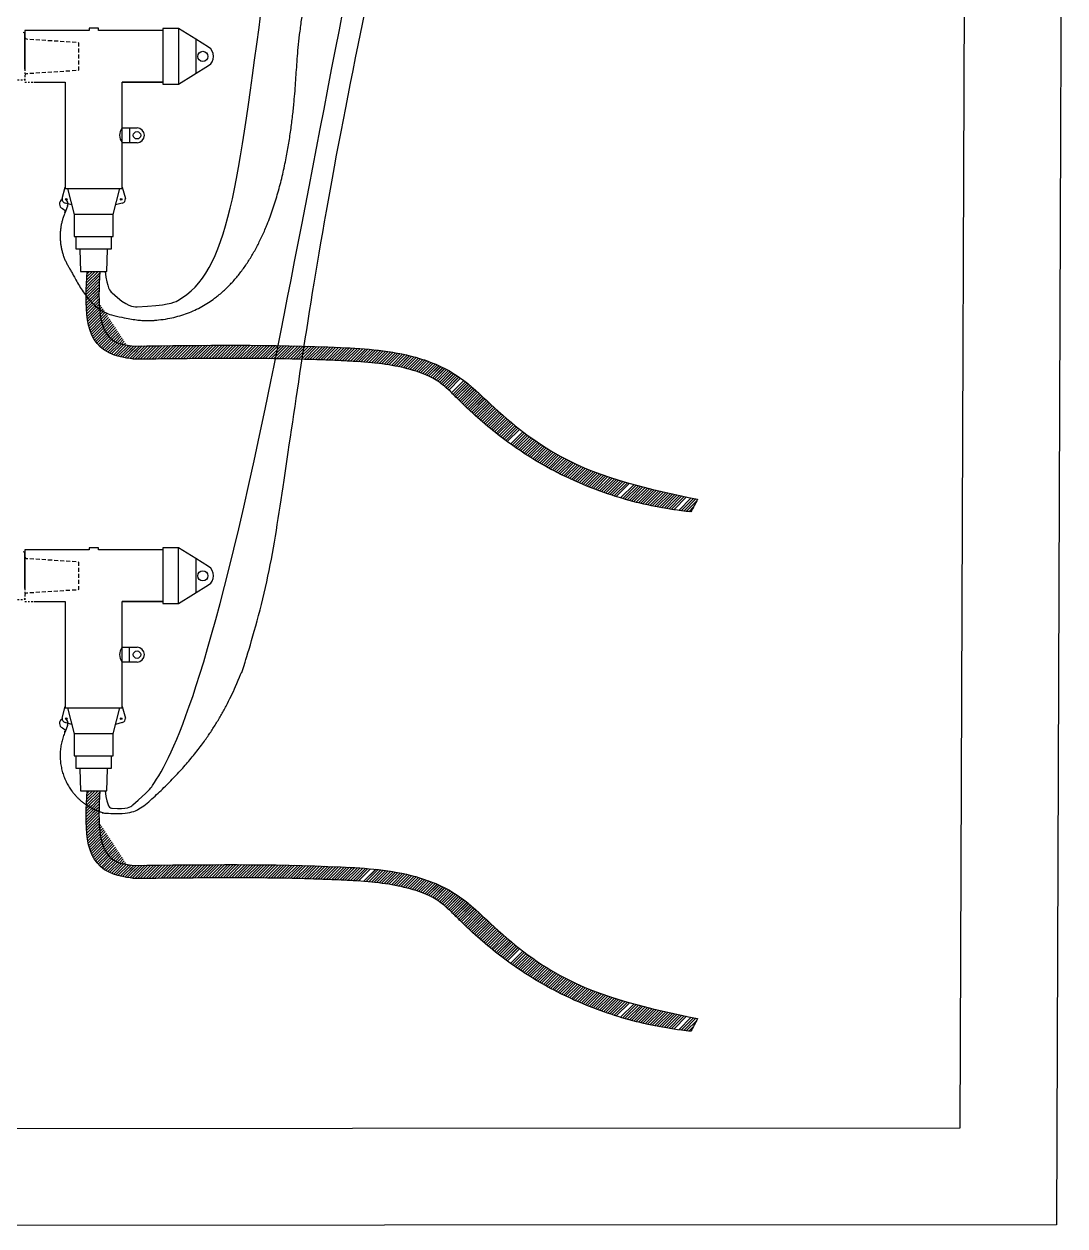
# Model space of a CAD drawing. Header units: feet. Extents: x -208 to 2089, y -974 to 342.
# Drawn here: x 740.5 to 804.9, y 136.9 to 211.4 of the extents above; entities that cross this region are included whole.
import ezdxf

# ---------------------------------------------------------------- set-up
doc = ezdxf.new("R2010")
doc.units = ezdxf.units.FT
doc.header["$MEASUREMENT"] = 0
doc.linetypes.add('HIDDEN', pattern=[0.375, 0.25, -0.125])
for name, color, linetype in [('CABLE', 2, 'Continuous'), ('E-DETL', 7, 'Continuous'), ('E-EQPM-ENCL', 8, 'Continuous'), ('E-EQPM-HRDW', 16, 'Continuous'), ('E-GRND', 3, 'Continuous'), ('G-ANNO-NONPLOT', 181, 'Continuous')]:
    doc.layers.add(name, color=color, linetype=linetype)
pattern_1 = [(45, (-6021032.018172073, -2130892.294714497), (-0.08750446417183527, 0.08750446417183527), [])]
pattern_2 = [(45, (-6021032.018172073, -2130924.459619669), (-0.08750446417183527, 0.08750446417183527), [])]

msp = doc.modelspace()

# ---------------------------------------------------------------- hatches: boundary and pattern name
at = {"layer": 'G-ANNO-NONPLOT', "true_color": 0xf8d731}
h = msp.add_hatch(dxfattribs=at)
h.set_pattern_fill('ANSI31', color=40, scale=0.9900000000000001)
h.set_pattern_definition(pattern_1)
edge = h.paths.add_edge_path()
edge.add_arc((746.0531526541845, 198.1935945874525), 3.371146855893491, 239.8637622350721, 254.1366037049093, ccw=False)
edge.add_spline(control_points=[(744.3606420213864, 195.2781119718661), (744.2711613540114, 193.4600925193613), (744.3278163381428, 190.826518336728), (747.4173247468234, 190.5902509837856), (747.4173247468234, 190.5902509837856)], knot_values=[83.43145569272993, 83.43145569272993, 83.43145569272993, 83.43145569272993, 87.87574356637529, 89.95647029016055, 89.95647029016055, 89.95647029016055, 89.95647029016055], weights=[1, 1, 1, 1, 1], degree=3, periodic=0)
edge.add_spline(control_points=[(747.4173247468234, 190.5902509837856), (747.8293973299251, 190.5955376270672), (748.2410120934755, 190.6008182693718), (750.7135112526403, 190.631166532587), (752.7633866955102, 190.6505108694059), (755.8213853788138, 190.6283714998958), (756.8379163265736, 190.6124808829722), (758.3585880397395, 190.5707350014222), (758.8647915170104, 190.5538356312995), (759.8758432807908, 190.5132220405599), (760.3836422021077, 190.4904177742524), (761.4965677828104, 190.4240399328505), (762.0957308047027, 190.3744925194865), (763.2082303705201, 190.2272270898779), (763.7242078621448, 190.1324793868212), (764.7108833779157, 189.8779522161444), (765.1681632677601, 189.7202827203532), (765.717655920288, 189.4599619241876), (765.8678529335693, 189.3787461216075), (766.1419802222908, 189.2095442939994), (766.2604378553615, 189.1257342858685), (766.5447458250956, 188.8984910742824), (766.7062408345328, 188.7551898671759), (767.0579608407379, 188.4230193998178), (767.2480530234561, 188.2342874891569), (767.6638032308356, 187.8235477632356), (767.8944069453091, 187.5988841936437), (768.9230773848058, 186.6392631595468), (769.7692333728583, 185.9425208437701), (771.5607891668142, 184.6666234614772), (772.5097443981604, 184.0867344201056), (774.2198528608815, 183.2105640000177), (774.961557052894, 182.8791909827364), (776.8912596775726, 182.1347497356569), (778.1005443975837, 181.7767398929668), (779.9437938191504, 181.3888556025436), (780.5631076282398, 181.2844444000607), (781.3817381224171, 181.180855488356), (781.5788160346956, 181.1586915156317), (781.7757650426165, 181.139099848408)], knot_values=[0, 0, 0, 0, 1.248940863479177, 1.248940863479177, 7.510492271591446, 7.510492271591446, 10.64126797564758, 10.64126797564758, 12.20665582767566, 12.20665582767566, 13.77204367970373, 13.77204367970373, 15.77184317922644, 15.77184317922644, 17.66237193590699, 17.66237193590699, 19.55290069258755, 19.55290069258755, 20.34553650617276, 20.34553650617276, 21.13817231975798, 21.13817231975798, 21.99962579107284, 21.99962579107284, 22.86179158790927, 22.86179158790927, 23.72395738474571, 23.72395738474571, 26.70471573263455, 26.70471573263455, 29.68547408052339, 29.68547408052339, 31.86214855415614, 31.86214855415614, 35.23481619579239, 35.23481619579239, 36.92115001661051, 36.92115001661051, 37.45383673220445, 37.45383673220445, 37.45383673220445, 37.45383673220445], weights=[1, 1, 1, 1, 1, 1, 1, 1, 1, 1, 1, 1, 1, 1, 1, 1, 1, 1, 1, 1, 1, 1, 1, 1, 1, 1, 1, 1, 1, 1, 1, 1, 1, 1, 1, 1, 1, 1, 1, 1], degree=3, periodic=0)
edge.add_spline(control_points=[(781.7757650426165, 181.139099848408), (781.9135950150476, 181.3995171151569), (782.0514249874786, 181.6599343819057), (782.1892549589784, 181.9203516477232)], knot_values=[37.45383673220445, 37.45383673220445, 37.45383673220445, 37.45383673220445, 38.45383673220445, 38.45383673220445, 38.45383673220445, 38.45383673220445], weights=[1, 1, 1, 1], degree=3, periodic=0)
edge.add_spline(control_points=[(782.1892549589784, 181.9203516477232), (779.2277756322683, 182.5491033168023), (774.4825233322144, 183.5565678206717), (770.025669897771, 187.1170141268035), (767.4087550890208, 189.6945056602804), (764.2351585327224, 191.0702835162615), (757.3923634363846, 191.5365782160757), (751.5584983181716, 191.4622215614168), (747.295957053876, 191.4078925186282)], knot_values=[38.45383673220445, 38.45383673220445, 38.45383673220445, 38.45383673220445, 47.46530847609966, 52.8931430027568, 55.44213900193881, 58.48591759060378, 63.24841332338417, 76.16766898730667, 76.16766898730667, 76.16766898730667, 76.16766898730667], weights=[1, 1, 1, 1, 1, 1, 1, 1, 1], degree=3, periodic=0)
edge.add_spline(control_points=[(747.295957053876, 191.4078925186282), (746.9294036718593, 191.4512525316773), (745.2672869664193, 191.6478661922251), (745.0964540679515, 193.4050102298593), (745.1316673614592, 194.9508340381531)], knot_values=[76.16766898730667, 76.16766898730667, 76.16766898730667, 76.16766898730667, 77.22583108524645, 80.96584840572132, 80.96584840572132, 80.96584840572132, 80.96584840572132], weights=[1, 1, 1, 1, 1], degree=3, periodic=0)
edge = h.paths.add_edge_path()
edge.add_spline(control_points=[(745.1316673623905, 194.9508340381531), (745.1397045812146, 195.3036588993368), (745.1565131720663, 195.6656624241245), (745.1733217638493, 196.0276659484466)], knot_values=[80.96584840608911, 80.96584840608911, 80.96584840608911, 80.96584840608911, 81.81948456108434, 81.81948456108434, 81.81948456108434, 81.81948456108434], weights=[1, 1, 1, 1], degree=3, periodic=0)
edge.add_spline(control_points=[(745.1733217638493, 196.0276659484466), (745.0980012592436, 196.0276659484466), (745.0226807574318, 196.0276659484466), (744.9473602537573, 196.0276659484466)], knot_values=[81.81948456108434, 81.81948456108434, 81.81948456108434, 81.81948456108434, 82.11226807174496, 82.11226807174496, 82.11226807174496, 82.11226807174496], weights=[1, 1, 1, 1], degree=3, periodic=0)
edge.add_spline(control_points=[(744.9473602537573, 196.0276659484466), (744.8686980668963, 196.0276659484466), (744.7900358809666, 196.0276659484466), (744.7113736931742, 196.0276659484466)], knot_values=[82.11226807174496, 82.11226807174496, 82.11226807174496, 82.11226807174496, 82.4180412693049, 82.4180412693049, 82.4180412693049, 82.4180412693049], weights=[1, 1, 1, 1], degree=3, periodic=0)
edge.add_spline(control_points=[(744.7113736931742, 196.0276659484466), (744.6720425988124, 196.0276659484466), (744.6327115053818, 196.0276659484466), (744.5933804119513, 196.0276659484466)], knot_values=[82.4180412693049, 82.4180412693049, 82.4180412693049, 82.4180412693049, 82.57092786788061, 82.57092786788061, 82.57092786788061, 82.57092786788061], weights=[1, 1, 1, 1], degree=3, periodic=0)
edge.add_spline(control_points=[(744.5933804119513, 196.0276659484466), (744.5615946313874, 196.0276659484466), (744.5298088508234, 196.0276659484466), (744.4980230702595, 196.0276659484466)], knot_values=[82.57092786788061, 82.57092786788061, 82.57092786788061, 82.57092786788061, 82.69448456108434, 82.69448456108434, 82.69448456108434, 82.69448456108434], weights=[1, 1, 1, 1], degree=3, periodic=0)
edge.add_spline(control_points=[(744.4980230702595, 196.0276659484466), (744.4819445301355, 196.0276659484466), (744.4658659890802, 196.0276659484466), (744.4497874489562, 196.0276659484466)], knot_values=[82.69448456108434, 82.69448456108434, 82.69448456108434, 82.69448456108434, 82.75698456108434, 82.75698456108434, 82.75698456108434, 82.75698456108434], weights=[1, 1, 1, 1], degree=3, periodic=0)
edge.add_spline(control_points=[(744.4497874489562, 196.0276659484466), (744.4417481784285, 196.0276659484466), (744.4337089079008, 196.0276659484466), (744.4256696364419, 196.0276659484466)], knot_values=[82.75698456108434, 82.75698456108434, 82.75698456108434, 82.75698456108434, 82.78823456108434, 82.78823456108434, 82.78823456108434, 82.78823456108434], weights=[1, 1, 1, 1], degree=3, periodic=0)
edge.add_spline(control_points=[(744.4256696364419, 196.0276659484466), (744.4216500016437, 196.0276659484466), (744.4176303668455, 196.0276659484466), (744.413610731116, 196.0276659484466)], knot_values=[82.78823456108434, 82.78823456108434, 82.78823456108434, 82.78823456108434, 82.80385956108434, 82.80385956108434, 82.80385956108434, 82.80385956108434], weights=[1, 1, 1, 1], degree=3, periodic=0)
edge.add_spline(control_points=[(744.4015532991425, 196.0276659484466), (744.4015528083355, 196.0276659484466), (744.4015523175285, 196.0276659484466), (744.4015518257902, 196.0276659484466), (744.3877130037681, 195.7792483795879), (744.3729633613066, 195.5284502608215), (744.3606420213864, 195.2781119718661)], knot_values=[82.8194826537357, 82.8194826537357, 82.8194826537357, 82.8194826537357, 82.81948456108434, 82.81948456108434, 82.81948456108434, 83.43145569272993, 83.43145569272993, 83.43145569272993, 83.43145569272993], weights=[1, 1, 1, 1, 1, 1, 1], degree=3, periodic=0)
edge.add_spline(control_points=[(744.3606420213864, 195.2781119718661), (744.2711613540114, 193.4600925193613), (744.3278163381428, 190.826518336728), (747.4173247468234, 190.5902509837856), (747.4173247468234, 190.5902509837856)], knot_values=[83.43145569272993, 83.43145569272993, 83.43145569272993, 83.43145569272993, 87.87574356637529, 89.95647029016055, 89.95647029016055, 89.95647029016055, 89.95647029016055], weights=[1, 1, 1, 1, 1], degree=3, periodic=0)
edge.add_arc((746.0531526541845, 198.1935945874525), 3.371146855971749, 239.8637622350721, 254.1366037221246)
h = msp.add_hatch(dxfattribs=at)
h.set_pattern_fill('ANSI31', color=40, scale=0.9900000000000001)
h.set_pattern_definition(pattern_1)
edge = h.paths.add_edge_path()
edge.add_spline(control_points=[(744.3606420223177, 195.2781119718661), (744.2711613530801, 193.4600925193613), (744.3278163372115, 190.826518336728), (747.4173247468234, 190.5902509837856), (747.4173247468234, 190.5902509837856)], knot_values=[83.43145569309515, 83.43145569309515, 83.43145569309515, 83.43145569309515, 87.87574356637529, 89.95647029016055, 89.95647029016055, 89.95647029016055, 89.95647029016055], weights=[1, 1, 1, 1, 1], degree=3, periodic=0)
edge.add_spline(control_points=[(747.4173247468234, 190.5902509837856), (747.8293973299251, 190.5955376270672), (748.2410120934755, 190.6008182693718), (750.7135112526403, 190.631166532587), (752.7633866955102, 190.6505108694059), (755.8213853788138, 190.6283714998958), (756.8379163265736, 190.6124808829722), (758.3585880397395, 190.5707350014222), (758.8647915170104, 190.5538356312995), (759.8758432807908, 190.5132220405599), (760.3836422021077, 190.4904177742524), (761.4965677828104, 190.4240399328505), (762.0957308047027, 190.3744925194865), (763.2082303705201, 190.2272270898779), (763.7242078621448, 190.1324793868212), (764.7108833779157, 189.8779522161444), (765.1681632677601, 189.7202827203532), (765.717655920288, 189.4599619241876), (765.8678529335693, 189.3787461216075), (766.1419802222908, 189.2095442939994), (766.2604378553615, 189.1257342858685), (766.5447458250956, 188.8984910742824), (766.7062408345328, 188.7551898671759), (767.0579608407379, 188.4230193998178), (767.2480530234561, 188.2342874891569), (767.6638032308356, 187.8235477632356), (767.8944069453091, 187.5988841936437), (768.9230773848058, 186.6392631595468), (769.7692333728583, 185.9425208437701), (771.5607891668142, 184.6666234614772), (772.5097443981604, 184.0867344201056), (774.2198528608815, 183.2105640000177), (774.961557052894, 182.8791909827364), (776.8912596775726, 182.1347497356569), (778.1005443975837, 181.7767398929668), (779.9437938191504, 181.3888556025436), (780.5631076282398, 181.2844444000607), (781.3817381224171, 181.180855488356), (781.5788160346956, 181.1586915156317), (781.7757650426165, 181.139099848408)], knot_values=[0, 0, 0, 0, 1.248940863479177, 1.248940863479177, 7.510492271591446, 7.510492271591446, 10.64126797564758, 10.64126797564758, 12.20665582767566, 12.20665582767566, 13.77204367970373, 13.77204367970373, 15.77184317922644, 15.77184317922644, 17.66237193590699, 17.66237193590699, 19.55290069258755, 19.55290069258755, 20.34553650617276, 20.34553650617276, 21.13817231975798, 21.13817231975798, 21.99962579107284, 21.99962579107284, 22.86179158790927, 22.86179158790927, 23.72395738474571, 23.72395738474571, 26.70471573263455, 26.70471573263455, 29.68547408052339, 29.68547408052339, 31.86214855415614, 31.86214855415614, 35.23481619579239, 35.23481619579239, 36.92115001661051, 36.92115001661051, 37.45383673220445, 37.45383673220445, 37.45383673220445, 37.45383673220445], weights=[1, 1, 1, 1, 1, 1, 1, 1, 1, 1, 1, 1, 1, 1, 1, 1, 1, 1, 1, 1, 1, 1, 1, 1, 1, 1, 1, 1, 1, 1, 1, 1, 1, 1, 1, 1, 1, 1, 1, 1], degree=3, periodic=0)
edge.add_spline(control_points=[(781.7757650426165, 181.139099848408), (781.9135950150476, 181.3995171151569), (782.0514249874786, 181.6599343819057), (782.1892549589784, 181.9203516477232)], knot_values=[37.45383673220445, 37.45383673220445, 37.45383673220445, 37.45383673220445, 38.45383673220445, 38.45383673220445, 38.45383673220445, 38.45383673220445], weights=[1, 1, 1, 1], degree=3, periodic=0)
edge.add_spline(control_points=[(782.1892549589784, 181.9203516477232), (779.2277756322683, 182.5491033168023), (774.4825233322144, 183.5565678206717), (770.025669897771, 187.1170141268035), (767.4202977985651, 189.7060445770135), (764.2351585327224, 191.0702835162615), (757.3923634363846, 191.5365782160757), (751.5584983181716, 191.4622215614168), (747.295957053876, 191.4078925186282)], knot_values=[38.45383673220445, 38.45383673220445, 38.45383673220445, 38.45383673220445, 47.46530847609966, 52.8931430027568, 55.44213900193881, 58.48591759060378, 63.24841332338417, 76.16766898730667, 76.16766898730667, 76.16766898730667, 76.16766898730667], weights=[1, 1, 1, 1, 1, 1, 1, 1, 1], degree=3, periodic=0)
edge.add_spline(control_points=[(747.295957053876, 191.4078925186282), (746.9294036718593, 191.4512525316773), (745.2672869664193, 191.6478661922251), (745.0964540698142, 193.4050102298593), (745.1316673614592, 194.9508340381531)], knot_values=[76.16766898730667, 76.16766898730667, 76.16766898730667, 76.16766898730667, 77.22583108524645, 80.96584840571971, 80.96584840571971, 80.96584840571971, 80.96584840571971], weights=[1, 1, 1, 1, 1], degree=3, periodic=0)
edge.add_arc((746.0531526541845, 198.1935945874525), 3.371146855908663, 239.8637622525581, 254.13660368983568, ccw=False)
h = msp.add_hatch(dxfattribs=at)
h.set_pattern_fill('ANSI31', color=40, scale=0.9900000000000001)
h.set_pattern_definition(pattern_2)
edge = h.paths.add_edge_path()
edge.add_arc((746.0531526541845, 166.0286894160768), 3.371146855893491, 239.8637622350721, 254.1366037049093, ccw=False)
edge.add_spline(control_points=[(744.3606420213864, 163.113206800956), (744.2711613540114, 161.2951873484512), (744.3278163381428, 158.6616131653523), (747.4173247468234, 158.4253458128755), (747.4173247468234, 158.4253458128755)], knot_values=[83.43145569272993, 83.43145569272993, 83.43145569272993, 83.43145569272993, 87.87574356637529, 89.95647029016055, 89.95647029016055, 89.95647029016055, 89.95647029016055], weights=[1, 1, 1, 1, 1], degree=3, periodic=0)
edge.add_spline(control_points=[(747.4173247468234, 158.4253458128755), (747.8293973299251, 158.4306324561571), (748.2410120934755, 158.435913097996), (750.7135112526403, 158.466261361677), (752.7633866955102, 158.4856056980302), (755.8213853788138, 158.4634663285201), (756.8379163265736, 158.4475757115965), (758.3585880397395, 158.4058298305122), (758.8647915170104, 158.3889304603895), (759.8758432807908, 158.3483168696498), (760.3836422021077, 158.3255126033423), (761.4965677828104, 158.2591347619405), (762.0957308047027, 158.2095873485764), (763.2082303705201, 158.0623219189679), (763.7242078621448, 157.9675742159111), (764.7108833779157, 157.7130470452344), (765.1681632677601, 157.5553775489775), (765.717655920288, 157.2950567528119), (765.8678529335693, 157.2138409502318), (766.1419802222908, 157.0446391230894), (766.2604378553615, 156.9608291149584), (766.5447458250956, 156.7335859029067), (766.7062408345328, 156.5902846958002), (767.0579608407379, 156.2581142289077), (767.2480530234561, 156.0693823177812), (767.6638032308356, 155.6586425918599), (767.8944069453091, 155.433979022268), (768.9230773848058, 154.4743579881711), (769.7692333728583, 153.7776156723944), (771.5607891668142, 152.5017182905672), (772.5097443981604, 151.9218292491955), (774.2198528608815, 151.045658828642), (774.961557052894, 150.7142858118264), (776.8912596775726, 149.9698445647468), (778.1005443975837, 149.6118347220568), (779.9437938191504, 149.2239504311679), (780.5631076282398, 149.119539228685), (781.3817381224171, 149.0159503174459), (781.5788160346956, 148.9937863447217), (781.7757650426165, 148.974194677498)], knot_values=[0, 0, 0, 0, 1.248940863479177, 1.248940863479177, 7.510492271591446, 7.510492271591446, 10.64126797564758, 10.64126797564758, 12.20665582767566, 12.20665582767566, 13.77204367970373, 13.77204367970373, 15.77184317922644, 15.77184317922644, 17.66237193590699, 17.66237193590699, 19.55290069258755, 19.55290069258755, 20.34553650617276, 20.34553650617276, 21.13817231975798, 21.13817231975798, 21.99962579107284, 21.99962579107284, 22.86179158790927, 22.86179158790927, 23.72395738474571, 23.72395738474571, 26.70471573263455, 26.70471573263455, 29.68547408052339, 29.68547408052339, 31.86214855415614, 31.86214855415614, 35.23481619579239, 35.23481619579239, 36.92115001661051, 36.92115001661051, 37.45383673220445, 37.45383673220445, 37.45383673220445, 37.45383673220445], weights=[1, 1, 1, 1, 1, 1, 1, 1, 1, 1, 1, 1, 1, 1, 1, 1, 1, 1, 1, 1, 1, 1, 1, 1, 1, 1, 1, 1, 1, 1, 1, 1, 1, 1, 1, 1, 1, 1, 1, 1], degree=3, periodic=0)
edge.add_spline(control_points=[(781.7757650426165, 148.974194677498), (781.9135950150476, 149.2346119442468), (782.0514249874786, 149.49502921053), (782.1892549589784, 149.7554464768132)], knot_values=[37.45383673220445, 37.45383673220445, 37.45383673220445, 37.45383673220445, 38.45383673220445, 38.45383673220445, 38.45383673220445, 38.45383673220445], weights=[1, 1, 1, 1], degree=3, periodic=0)
edge.add_spline(control_points=[(782.1892549589784, 149.7554464768132), (779.2277756322683, 150.3841981458922), (774.4825233322144, 151.391662649296), (770.025669897771, 154.9521089558934), (767.4087550890208, 157.5296004893703), (764.2351585327224, 158.9053783448858), (757.3923634363846, 159.3716730451656), (751.5584983181716, 159.297316390041), (747.295957053876, 159.2429873472524)], knot_values=[38.45383673220445, 38.45383673220445, 38.45383673220445, 38.45383673220445, 47.46530847609966, 52.8931430027568, 55.44213900193881, 58.48591759060378, 63.24841332338417, 76.16766898730667, 76.16766898730667, 76.16766898730667, 76.16766898730667], weights=[1, 1, 1, 1, 1, 1, 1, 1, 1], degree=3, periodic=0)
edge.add_spline(control_points=[(747.295957053876, 159.2429873472524), (746.9294036718593, 159.2863473607672), (745.2672869664193, 159.4829610208494), (745.0964540679515, 161.2401050584836), (745.1316673614592, 162.785928867243)], knot_values=[76.16766898730667, 76.16766898730667, 76.16766898730667, 76.16766898730667, 77.22583108524645, 80.96584840572132, 80.96584840572132, 80.96584840572132, 80.96584840572132], weights=[1, 1, 1, 1, 1], degree=3, periodic=0)
edge = h.paths.add_edge_path()
edge.add_spline(control_points=[(745.1316673623905, 162.785928867243), (745.1397045812146, 163.1387537284268), (745.1565131720663, 163.5007572527488), (745.1733217638493, 163.8627607775366)], knot_values=[80.96584840608911, 80.96584840608911, 80.96584840608911, 80.96584840608911, 81.81948456108434, 81.81948456108434, 81.81948456108434, 81.81948456108434], weights=[1, 1, 1, 1], degree=3, periodic=0)
edge.add_spline(control_points=[(745.1733217638493, 163.8627607775366), (745.0980012592436, 163.8627607775366), (745.0226807574318, 163.8627607775366), (744.9473602537573, 163.8627607775366)], knot_values=[81.81948456108434, 81.81948456108434, 81.81948456108434, 81.81948456108434, 82.11226807174496, 82.11226807174496, 82.11226807174496, 82.11226807174496], weights=[1, 1, 1, 1], degree=3, periodic=0)
edge.add_spline(control_points=[(744.9473602537573, 163.8627607775366), (744.8686980668963, 163.8627607775366), (744.7900358809666, 163.8627607775366), (744.7113736931742, 163.8627607775366)], knot_values=[82.11226807174496, 82.11226807174496, 82.11226807174496, 82.11226807174496, 82.4180412693049, 82.4180412693049, 82.4180412693049, 82.4180412693049], weights=[1, 1, 1, 1], degree=3, periodic=0)
edge.add_spline(control_points=[(744.7113736931742, 163.8627607775366), (744.6720425988124, 163.8627607775366), (744.6327115053818, 163.8627607775366), (744.5933804119513, 163.8627607775366)], knot_values=[82.4180412693049, 82.4180412693049, 82.4180412693049, 82.4180412693049, 82.57092786788061, 82.57092786788061, 82.57092786788061, 82.57092786788061], weights=[1, 1, 1, 1], degree=3, periodic=0)
edge.add_spline(control_points=[(744.5933804119513, 163.8627607775366), (744.5615946313874, 163.8627607775366), (744.5298088508234, 163.8627607775366), (744.4980230702595, 163.8627607775366)], knot_values=[82.57092786788061, 82.57092786788061, 82.57092786788061, 82.57092786788061, 82.69448456108434, 82.69448456108434, 82.69448456108434, 82.69448456108434], weights=[1, 1, 1, 1], degree=3, periodic=0)
edge.add_spline(control_points=[(744.4980230702595, 163.8627607775366), (744.4819445301355, 163.8627607775366), (744.4658659890802, 163.8627607775366), (744.4497874489562, 163.8627607775366)], knot_values=[82.69448456108434, 82.69448456108434, 82.69448456108434, 82.69448456108434, 82.75698456108434, 82.75698456108434, 82.75698456108434, 82.75698456108434], weights=[1, 1, 1, 1], degree=3, periodic=0)
edge.add_spline(control_points=[(744.4497874489562, 163.8627607775366), (744.4417481784285, 163.8627607775366), (744.4337089079008, 163.8627607775366), (744.4256696364419, 163.8627607775366)], knot_values=[82.75698456108434, 82.75698456108434, 82.75698456108434, 82.75698456108434, 82.78823456108434, 82.78823456108434, 82.78823456108434, 82.78823456108434], weights=[1, 1, 1, 1], degree=3, periodic=0)
edge.add_spline(control_points=[(744.4256696364419, 163.8627607775366), (744.4216500016437, 163.8627607775366), (744.4176303668455, 163.8627607775366), (744.413610731116, 163.8627607775366)], knot_values=[82.78823456108434, 82.78823456108434, 82.78823456108434, 82.78823456108434, 82.80385956108434, 82.80385956108434, 82.80385956108434, 82.80385956108434], weights=[1, 1, 1, 1], degree=3, periodic=0)
edge.add_spline(control_points=[(744.4015532991425, 163.8627607775366), (744.4015528083355, 163.8627607775366), (744.4015523175285, 163.8627607775366), (744.4015518257902, 163.8627607775366), (744.3877130037681, 163.6143432086778), (744.3729633613066, 163.3635450899114), (744.3606420213864, 163.113206800956)], knot_values=[82.8194826537357, 82.8194826537357, 82.8194826537357, 82.8194826537357, 82.81948456108434, 82.81948456108434, 82.81948456108434, 83.43145569272993, 83.43145569272993, 83.43145569272993, 83.43145569272993], weights=[1, 1, 1, 1, 1, 1, 1], degree=3, periodic=0)
edge.add_spline(control_points=[(744.3606420213864, 163.113206800956), (744.2711613540114, 161.2951873484512), (744.3278163381428, 158.6616131653523), (747.4173247468234, 158.4253458128755), (747.4173247468234, 158.4253458128755)], knot_values=[83.43145569272993, 83.43145569272993, 83.43145569272993, 83.43145569272993, 87.87574356637529, 89.95647029016055, 89.95647029016055, 89.95647029016055, 89.95647029016055], weights=[1, 1, 1, 1, 1], degree=3, periodic=0)
edge.add_arc((746.0531526541845, 166.0286894160768), 3.371146855971749, 239.8637622350721, 254.1366037221246)
h = msp.add_hatch(dxfattribs=at)
h.set_pattern_fill('ANSI31', color=40, scale=0.9900000000000001)
h.set_pattern_definition(pattern_2)
edge = h.paths.add_edge_path()
edge.add_spline(control_points=[(744.3606420223177, 163.113206800956), (744.2711613530801, 161.2951873484512), (744.3278163372115, 158.6616131653523), (747.4173247468234, 158.4253458128755), (747.4173247468234, 158.4253458128755)], knot_values=[83.43145569309515, 83.43145569309515, 83.43145569309515, 83.43145569309515, 87.87574356637529, 89.95647029016055, 89.95647029016055, 89.95647029016055, 89.95647029016055], weights=[1, 1, 1, 1, 1], degree=3, periodic=0)
edge.add_spline(control_points=[(747.4173247468234, 158.4253458128755), (747.8293973299251, 158.4306324561571), (748.2410120934755, 158.435913097996), (750.7135112526403, 158.466261361677), (752.7633866955102, 158.4856056980302), (755.8213853788138, 158.4634663285201), (756.8379163265736, 158.4475757115965), (758.3585880397395, 158.4058298305122), (758.8647915170104, 158.3889304603895), (759.8758432807908, 158.3483168696498), (760.3836422021077, 158.3255126033423), (761.4965677828104, 158.2591347619405), (762.0957308047027, 158.2095873485764), (763.2082303705201, 158.0623219189679), (763.7242078621448, 157.9675742159111), (764.7108833779157, 157.7130470452344), (765.1681632677601, 157.5553775489775), (765.717655920288, 157.2950567528119), (765.8678529335693, 157.2138409502318), (766.1419802222908, 157.0446391230894), (766.2604378553615, 156.9608291149584), (766.5447458250956, 156.7335859029067), (766.7062408345328, 156.5902846958002), (767.0579608407379, 156.2581142289077), (767.2480530234561, 156.0693823177812), (767.6638032308356, 155.6586425918599), (767.8944069453091, 155.433979022268), (768.9230773848058, 154.4743579881711), (769.7692333728583, 153.7776156723944), (771.5607891668142, 152.5017182905672), (772.5097443981604, 151.9218292491955), (774.2198528608815, 151.045658828642), (774.961557052894, 150.7142858118264), (776.8912596775726, 149.9698445647468), (778.1005443975837, 149.6118347220568), (779.9437938191504, 149.2239504311679), (780.5631076282398, 149.119539228685), (781.3817381224171, 149.0159503174459), (781.5788160346956, 148.9937863447217), (781.7757650426165, 148.974194677498)], knot_values=[0, 0, 0, 0, 1.248940863479177, 1.248940863479177, 7.510492271591446, 7.510492271591446, 10.64126797564758, 10.64126797564758, 12.20665582767566, 12.20665582767566, 13.77204367970373, 13.77204367970373, 15.77184317922644, 15.77184317922644, 17.66237193590699, 17.66237193590699, 19.55290069258755, 19.55290069258755, 20.34553650617276, 20.34553650617276, 21.13817231975798, 21.13817231975798, 21.99962579107284, 21.99962579107284, 22.86179158790927, 22.86179158790927, 23.72395738474571, 23.72395738474571, 26.70471573263455, 26.70471573263455, 29.68547408052339, 29.68547408052339, 31.86214855415614, 31.86214855415614, 35.23481619579239, 35.23481619579239, 36.92115001661051, 36.92115001661051, 37.45383673220445, 37.45383673220445, 37.45383673220445, 37.45383673220445], weights=[1, 1, 1, 1, 1, 1, 1, 1, 1, 1, 1, 1, 1, 1, 1, 1, 1, 1, 1, 1, 1, 1, 1, 1, 1, 1, 1, 1, 1, 1, 1, 1, 1, 1, 1, 1, 1, 1, 1, 1], degree=3, periodic=0)
edge.add_spline(control_points=[(781.7757650426165, 148.974194677498), (781.9135950150476, 149.2346119442468), (782.0514249874786, 149.49502921053), (782.1892549589784, 149.7554464768132)], knot_values=[37.45383673220445, 37.45383673220445, 37.45383673220445, 37.45383673220445, 38.45383673220445, 38.45383673220445, 38.45383673220445, 38.45383673220445], weights=[1, 1, 1, 1], degree=3, periodic=0)
edge.add_spline(control_points=[(782.1892549589784, 149.7554464768132), (779.2277756322683, 150.3841981458922), (774.4825233322144, 151.391662649296), (770.025669897771, 154.9521089558934), (767.4202977985651, 157.5411394061034), (764.2351585327224, 158.9053783448858), (757.3923634363846, 159.3716730451656), (751.5584983181716, 159.297316390041), (747.295957053876, 159.2429873472524)], knot_values=[38.45383673220445, 38.45383673220445, 38.45383673220445, 38.45383673220445, 47.46530847609966, 52.8931430027568, 55.44213900193881, 58.48591759060378, 63.24841332338417, 76.16766898730667, 76.16766898730667, 76.16766898730667, 76.16766898730667], weights=[1, 1, 1, 1, 1, 1, 1, 1, 1], degree=3, periodic=0)
edge.add_spline(control_points=[(747.295957053876, 159.2429873472524), (746.9294036718593, 159.2863473607672), (745.2672869664193, 159.4829610208494), (745.0964540698142, 161.2401050584836), (745.1316673614592, 162.785928867243)], knot_values=[76.16766898730667, 76.16766898730667, 76.16766898730667, 76.16766898730667, 77.22583108524645, 80.96584840571971, 80.96584840571971, 80.96584840571971, 80.96584840571971], weights=[1, 1, 1, 1, 1], degree=3, periodic=0)
edge.add_arc((746.0531526541845, 166.0286894160768), 3.371146855908663, 239.8637622525581, 254.13660368983568, ccw=False)

# ---------------------------------------------------------------- linework, layer by layer
at = {"layer": 'CABLE', "flags": 128}
for points in [[(742.8576246861876, 199.9213535375407), (743.0933844017372, 199.7592079112751), (743.0381400900469, 199.7703573177082), (743.0655914841727, 199.7420537289677), (743.0319902141155, 199.7490197102984), (743.0594536809758, 199.7207580077907), (743.0258403372527, 199.7276821028886), (743.053303804113, 199.6994204003809), (743.0196904603899, 199.7063444954788), (743.0471539281816, 199.6780827929711), (742.9765009468929, 199.6928121088517)], [(742.8576246861876, 167.7564483666306), (743.0933844017372, 167.5943027398994), (743.0381400900469, 167.6054521467981), (743.0655914841727, 167.5771485580576), (743.0319902141155, 167.5841145393883), (743.0594536809758, 167.5558528368806), (743.0258403372527, 167.5627769319785), (743.053303804113, 167.5345152290051), (743.0196904603899, 167.5414393241031), (743.0471539281816, 167.5131776215953), (742.9765009468929, 167.5279069379417)]]:
    msp.add_lwpolyline(points, dxfattribs=at)
at = {"layer": 'CABLE'}
for centre, radius, start, end in [((742.9988937777043, 200.2040071808246), 0.3159905665009947, 120.3840937059685, 243.444311530446), ((742.8577033214779, 200.2244753268992), 0.3521175017524268, 339.1882974764593, 55.46745718433921), ((742.9988937777043, 168.0391020094489), 0.3159905665009947, 120.3840937059685, 243.444311530446), ((742.8577033214779, 168.0595701555235), 0.3521175017524268, 339.1882974764593, 55.46745718433921)]:
    msp.add_arc(centre, radius, start, end, dxfattribs=at)
for points, knots in [([(743.186846254258, 200.0993687198011), (743.1357049009339, 199.9636503611205), (743.0845635457472, 199.8279320024399), (743.0334221942858, 199.6922136446906), (742.548386741294, 198.5892265620155), (742.6184040548789, 197.3863394208697), (743.2281350138173, 196.3470761929152), (743.8378659708933, 195.3078129649607), (744.5253488420085, 193.6484938919989), (747.4497427324341, 192.9794153733624), (755.1324844284491, 192.7935648676453), (757.147265542163, 203.2611716617344), (757.449238877608, 210.769627739161), (758.6478660235689, 217.4045932548565), (760.1230951024727, 228.1864093564895), (762.0932755021886, 246.4480132129488), (764.1980541812763, 246.6625263080446)], [0, 0, 0, 0, 1, 1, 1, 1.944874303418962, 1.944874303418962, 1.944874303418962, 2.889748606837923, 2.889748606837923, 3.889748606837923, 18.19484945523579, 20.46486890417156, 24.55605691968662, 27.64293239639137, 30.11808141614047, 30.11808141614047, 30.11808141614047, 30.11808141614047]), ([(743.186846254258, 167.9344635498223), (743.1357049009339, 167.7987451902104), (743.0845635457472, 167.6630268315298), (743.0334221942858, 167.5273084737805), (742.548386741294, 166.4243213911055), (742.6184040548789, 165.221434250891), (743.2281350138173, 164.1821710220052), (743.8378659708933, 163.1429077940506), (744.8537330179051, 162.4949463414473), (746.0531838330016, 162.3802396091146), (746.7831621820615, 162.4743656892774), (747.5131405329839, 162.5684917685089), (757.147265542163, 171.096266489893), (753.8109924549744, 180.6670672934947), (768.2534554264084, 241.4942676000742), (768.7917882184074, 245.3203521188793), (770.772374613075, 246.7026890390066)], [0, 0, 0, 0, 1, 1, 1, 1.944874303418962, 1.944874303418962, 1.944874303418962, 2.889748606837923, 2.889748606837923, 2.889748606837923, 3.889748606837923, 3.889748606837923, 20.46486890417156, 27.64293239639137, 30.11808141614047, 30.11808141614047, 30.11808141614047, 30.11808141614047])]:
    msp.add_rational_spline(points, [1, 1, 1, 1, 0.9269745925845593, 0.9269745925845593, 1, 0.9269745925845593, 0.9269745925845593, 1, 1, 1, 1, 1, 1, 1, 1], degree=3, knots=knots, dxfattribs=at)
for points in [[(747.4173247477547, 190.5902509842513), (747.8293973299251, 190.5955376275328), (748.2410120925442, 190.6008182693718), (750.7135112526403, 190.6311665330527), (752.7633866964416, 190.6505108694059), (755.8213853797452, 190.6283714998958), (756.8379163256423, 190.6124808829722), (758.3585880397395, 190.5707350014222), (758.8647915160791, 190.5538356308339), (759.8758432807908, 190.5132220410255), (760.3836422021077, 190.4904177742524), (761.4965677818791, 190.4240399323849), (762.0957308037714, 190.3744925190208), (763.2082303705201, 190.2272270903436), (763.7242078630761, 190.1324793868212), (764.710883378847, 189.8779522166101), (765.1681632677601, 189.7202827208189), (765.7176559193567, 189.4599619241876), (765.8678529335693, 189.3787461216075), (766.1419802232222, 189.2095442939994), (766.2604378553615, 189.1257342858685), (766.5447458250956, 188.8984910738168), (766.7062408345328, 188.7551898671759), (767.0579608416692, 188.4230194002835), (767.2480530234561, 188.2342874896226), (767.6638032308356, 187.8235477632356), (767.8944069443778, 187.5988841936437), (768.9230773857371, 186.6392631590811), (769.7692333719269, 185.9425208442358), (771.5607891677455, 184.6666234614772), (772.5097443981604, 184.0867344201056), (774.2198528608815, 183.2105640000177), (774.961557052894, 182.8791909827364), (776.8912596775726, 182.1347497351912), (778.1005443966524, 181.7767398929668), (779.9437938182191, 181.3888556030092), (780.5631076282398, 181.284444399595), (781.3817381224171, 181.1808554888216), (781.5788160337643, 181.1586915156317), (781.7757650426165, 181.1390998479424), (781.9135950150476, 181.3995171156225), (782.0514249874786, 181.6599343814401), (782.1892549580471, 181.9203516472576), (779.2277756331996, 182.5491033163366), (774.4825233331458, 183.5565678202061), (770.0256698987023, 187.1170141272692), (767.4202977976338, 189.7060445774791), (764.2351585327224, 191.0702835157958), (757.3923634363846, 191.5365782160757), (751.5584983191029, 191.4622215614168), (747.2959570548073, 191.4078925181625), (746.9294036718593, 191.4512525316773), (744.9715825355188, 191.682845402926), (745.0828700623051, 194.0796243403552), (745.1733217647807, 196.0276659489123), (744.9160651190714, 196.0276659489123), (744.6588084733621, 196.0276659489123), (744.4015518257902, 196.0276659489123), (744.2872120028869, 193.9751776777653), (744.0380560717122, 190.8486774903236), (747.4173247477547, 190.5902509842513), (747.4173247477547, 190.5902509842513)], [(747.4173247477547, 158.4253458124099), (747.8293973299251, 158.4306324556915), (748.2410120925442, 158.4359130975304), (750.7135112526403, 158.4662613612113), (752.7633866964416, 158.4856056984959), (755.8213853797452, 158.4634663280544), (756.8379163256423, 158.4475757111309), (758.3585880397395, 158.4058298305122), (758.8647915160791, 158.3889304608551), (759.8758432807908, 158.3483168691841), (760.3836422021077, 158.3255126033423), (761.4965677818791, 158.2591347624061), (762.0957308037714, 158.2095873490421), (763.2082303705201, 158.0623219185022), (763.7242078630761, 157.9675742159111), (764.710883378847, 157.7130470447687), (765.1681632677601, 157.5553775489775), (765.7176559193567, 157.2950567532775), (765.8678529335693, 157.2138409506974), (766.1419802232222, 157.0446391230894), (766.2604378553615, 156.9608291149584), (766.5447458250956, 156.7335859029067), (766.7062408345328, 156.5902846962658), (767.0579608416692, 156.2581142284421), (767.2480530234561, 156.0693823177812), (767.6638032308356, 155.6586425923256), (767.8944069443778, 155.4339790218023), (768.9230773857371, 154.4743579881711), (769.7692333719269, 153.7776156723944), (771.5607891677455, 152.5017182905672), (772.5097443981604, 151.9218292491955), (774.2198528608815, 151.0456588291077), (774.961557052894, 150.7142858118264), (776.8912596775726, 149.9698445652125), (778.1005443966524, 149.6118347220568), (779.9437938182191, 149.2239504311679), (780.5631076282398, 149.119539228685), (781.3817381224171, 149.0159503169803), (781.5788160337643, 148.9937863447217), (781.7757650426165, 148.9741946779636), (781.9135950150476, 149.2346119437811), (782.0514249874786, 149.49502921053), (782.1892549580471, 149.7554464772788), (779.2277756331996, 150.3841981463579), (774.4825233331458, 151.391662649296), (770.0256698987023, 154.9521089554278), (767.4202977976338, 157.5411394056378), (764.2351585327224, 158.9053783448858), (757.3923634363846, 159.3716730451656), (751.5584983191029, 159.2973163895754), (747.2959570548073, 159.2429873472524), (746.9294036718593, 159.2863473607672), (744.9715825355188, 159.5179402310846), (745.0828700623051, 161.9147191703764), (745.1733217647807, 163.8627607770709), (744.9160651190714, 163.8627607770709), (744.6588084733621, 163.8627607770709), (744.4015518257902, 163.8627607770709), (744.2872120028869, 161.8102725059239), (744.0380560717122, 158.6837723194135), (747.4173247477547, 158.4253458124099), (747.4173247477547, 158.4253458124099)]]:
    msp.add_open_spline(points, degree=3, knots=[0, 0, 0, 0, 1.248940863479177, 1.248940863479177, 7.510492271591446, 7.510492271591446, 10.64126797564758, 10.64126797564758, 12.20665582767566, 12.20665582767566, 13.77204367970373, 13.77204367970373, 15.77184317922644, 15.77184317922644, 17.66237193590699, 17.66237193590699, 19.55290069258755, 19.55290069258755, 20.34553650617276, 20.34553650617276, 21.13817231975798, 21.13817231975798, 21.99962579107284, 21.99962579107284, 22.86179158790927, 22.86179158790927, 23.72395738474571, 23.72395738474571, 26.70471573263455, 26.70471573263455, 29.68547408052339, 29.68547408052339, 31.86214855415614, 31.86214855415614, 35.23481619579239, 35.23481619579239, 36.92115001661051, 36.92115001661051, 37.45383673220445, 37.45383673220445, 37.45383673220445, 38.45383673220445, 38.45383673220445, 38.45383673220445, 47.46530847609966, 52.8931430027568, 55.44213900193881, 58.48591759060378, 63.24841332338417, 76.16766898730667, 76.16766898730667, 76.16766898730667, 77.22583108524645, 81.81948456108434, 81.81948456108434, 81.81948456108434, 82.81948456108434, 82.81948456108434, 82.81948456108434, 87.87574356637529, 89.95647029016055, 89.95647029016055, 89.95647029016055, 89.95647029016055], dxfattribs=at)
at = {"layer": 'E-DETL', "color": 41}
for p, q in [((744.5163492782549, 210.9502338007537), (740.5319424028085, 210.9502338007537)), ((740.5319424028085, 210.9502338007537), (740.5319424028085, 208.5603414172751)), ((745.0866826734082, 211.0862635215258), (744.5163492782549, 211.0862635215258)), ((744.5163492782549, 211.0862635215258), (744.5163492782549, 210.9502338007537)), ((745.0866826734082, 210.9502338007537), (745.0866826734082, 211.0862635215258)), ((749.0710895116017, 210.9502338007537), (745.0866826734082, 210.9502338007537)), ((749.0710895116017, 211.0758094628786), (749.0710895116017, 207.6224778843557)), ((750.0599980865181, 211.0758094628786), (749.0710895116017, 211.0758094628786)), ((751.122148697129, 210.4127106004839), (750.0599980865181, 211.0758094628786)), ((750.0599980865181, 211.0758094628786), (750.0599980865181, 207.6224778843557)), ((751.908653531088, 209.9216969906797), (751.122148697129, 210.4127106004839)), ((751.122148697129, 210.4127106004839), (751.122148697129, 208.2855766014641)), ((750.0599980865181, 207.6224778843557), (751.908653531088, 208.7765903565546)), ((741.0952024356038, 207.7480535464806), (743.038213490373, 207.7480535464806)), ((743.038213490373, 207.7480535464806), (743.038213490373, 201.1762380985988)), ((746.5648184426636, 201.1762380985988), (746.5648184426636, 207.7480535464806)), ((746.5648184426636, 207.7480535464806), (749.0710895116017, 207.7480535464806)), ((749.0710895116017, 207.6224778843557), (750.0599980865181, 207.6224778843557)), ((746.5648184426636, 204.9201436768731), (747.480814297548, 204.9201436768731)), ((747.0228163701058, 204.9201436768731), (747.0228163701058, 204.0041478224543)), ((747.480814297548, 204.0041478224543), (746.5648184426636, 204.0041478224543)), ((742.8393957753242, 200.5379052930025), (743.038213490373, 201.2578982114305)), ((743.038213490373, 201.1762380985988), (746.5648184426636, 201.1762380985988)), ((743.1794861283661, 201.1762380985988), (743.5980927002192, 199.554239562664)), ((746.0049392141909, 199.554239562664), (746.4235458046705, 201.1762380985988)), ((746.5648184426636, 201.2578982114305), (746.7636361586437, 200.5379052930025)), ((743.4463344829664, 200.1454812762772), (743.0330020932988, 200.2553600533379)), ((746.5700298397378, 200.2553600533379), (746.1566974500702, 200.1454812762772)), ((743.5980927002192, 199.554239562664), (743.5980927002192, 198.2043009045979)), ((746.0049392141909, 199.554239562664), (743.5980927002192, 199.554239562664)), ((746.0049392141909, 198.2043009045979), (746.0049392141909, 199.554239562664)), ((743.5980927002192, 198.2043009045979), (746.0049392141909, 198.2043009045979)), ((743.6922744837166, 198.2043009045979), (743.6922744837166, 197.4403924373423)), ((745.9107574502514, 197.4403924373423), (745.9107574502514, 198.2043009045979)), ((743.6922744837166, 197.4403924373423), (745.9107574502514, 197.4403924373423)), ((743.9015463673086, 197.4403924373423), (743.9486372581259, 197.3985130148453)), ((743.9486372581259, 197.3985130148453), (743.9905167537318, 196.0276659484466)), ((745.6125151802362, 196.0276659484466), (745.6543946935371, 197.3985130148453)), ((745.6543946935371, 197.3985130148453), (745.7014855666594, 197.4403924373423)), ((743.9905167537318, 196.0276659484466), (745.6125151802362, 196.0276659484466)), ((744.5163492782549, 178.7853286298437), (740.5319424028085, 178.7853286298437)), ((740.5319424028085, 178.7853286298437), (740.5319424028085, 176.3954362458994)), ((745.0866826734082, 178.9213583506157), (744.5163492782549, 178.9213583506157)), ((744.5163492782549, 178.9213583506157), (744.5163492782549, 178.7853286298437)), ((745.0866826734082, 178.7853286298437), (745.0866826734082, 178.9213583506157)), ((749.0710895116017, 178.7853286298437), (745.0866826734082, 178.7853286298437)), ((749.0710895116017, 178.9109042915029), (749.0710895116017, 175.4575727134456)), ((750.0599980865181, 178.9109042915029), (749.0710895116017, 178.9109042915029)), ((751.122148697129, 178.2478054291082), (750.0599980865181, 178.9109042915029)), ((750.0599980865181, 175.4575727134456), (750.0599980865181, 178.9109042915029)), ((751.908653531088, 177.756791819304), (751.122148697129, 178.2478054291082)), ((751.122148697129, 178.2478054291082), (751.122148697129, 176.1206714300884)), ((750.0599980865181, 175.4575727134456), (751.908653531088, 176.6116851851789)), ((741.0952024356038, 175.5831483751049), (743.038213490373, 175.5831483751049)), ((743.038213490373, 175.5831483751049), (743.038213490373, 169.0113329276887)), ((746.5648184426636, 169.0113329276887), (746.5648184426636, 175.5831483751049)), ((746.5648184426636, 175.5831483751049), (749.0710895116017, 175.5831483751049)), ((749.0710895116017, 175.4575727134456), (750.0599980865181, 175.4575727134456)), ((746.5648184426636, 172.755238505963), (747.480814297548, 172.755238505963)), ((747.0228163701058, 171.8392426515443), (747.0228163701058, 172.755238505963)), ((747.480814297548, 171.8392426515443), (746.5648184426636, 171.8392426515443)), ((742.8393957753242, 168.3730001220924), (743.038213490373, 169.0929930400548)), ((743.038213490373, 169.0113329276887), (746.5648184426636, 169.0113329276887)), ((743.1794861283661, 169.0113329276887), (743.5980927002192, 167.3893343912882)), ((746.0049392141909, 167.3893343912882), (746.4235458046705, 169.0113329276887)), ((746.5648184426636, 169.0929930400548), (746.7636361586437, 168.3730001220924)), ((743.4463344829664, 167.9805761053672), (743.0330020932988, 168.0904548819622)), ((746.5700298397378, 168.0904548819622), (746.1566974500702, 167.9805761053672)), ((743.5980927002192, 167.3893343912882), (743.5980927002192, 166.0393957332221)), ((746.0049392141909, 167.3893343912882), (743.5980927002192, 167.3893343912882)), ((746.0049392141909, 166.0393957332221), (746.0049392141909, 167.3893343912882)), ((743.5980927002192, 166.0393957332221), (746.0049392141909, 166.0393957332221)), ((743.6922744837166, 166.0393957332221), (743.6922744837166, 165.2754872659666)), ((745.9107574502514, 165.2754872659666), (745.9107574502514, 166.0393957332221)), ((743.6922744837166, 165.2754872659666), (745.9107574502514, 165.2754872659666)), ((743.9015463673086, 165.2754872659666), (743.9486372581259, 165.2336078434696)), ((745.6543946935371, 165.2336078434696), (745.7014855666594, 165.2754872659666)), ((743.9486372581259, 165.2336078434696), (743.9905167537318, 163.8627607775366)), ((745.6125151802362, 163.8627607775366), (745.6543946935371, 165.2336078434696)), ((743.9905167537318, 163.8627607775366), (745.6125151802362, 163.8627607775366))]:
    msp.add_line(p, q, dxfattribs=at)
at = {"layer": 'E-DETL', "color": 41, "linetype": 'HIDDEN', "ltscale": 0.25}
for p, q in [((740.5319424028085, 208.5603414172751), (740.5319424028085, 207.7480535464806)), ((740.5319424028085, 207.7480535464806), (741.0952024356038, 207.7480535464806)), ((740.5319424028085, 176.3954362458994), (740.5319424028085, 175.5831483751049)), ((740.5319424028085, 175.5831483751049), (741.0952024356038, 175.5831483751049))]:
    msp.add_line(p, q, dxfattribs=at)
at = {"layer": 'E-DETL', "color": 41, "linetype": 'Continuous', "flags": 128}
for points in [[(740.5319424028085, 208.5603414172751), (740.5319424028085, 210.7419118633939), (740.5095675344155, 210.8093060468768), (740.4421733504669, 210.8318157037234)], [(740.5319424028085, 176.3954362458994), (740.5319424028085, 178.5770066924838), (740.5095675344155, 178.6444008755011), (740.4421733504669, 178.6669105328133)]]:
    msp.add_lwpolyline(points, dxfattribs=at)
at = {"layer": 'E-DETL', "color": 9, "linetype": 'HIDDEN', "flags": 128}
for points in [[(740.5319424028085, 210.5397293143419), (740.5769617183641, 210.4499602620003), (740.6443559013815, 210.4274506046881), (743.8118825106458, 210.2252680551705), (743.8567670377479, 210.1803835289998), (743.8567670377479, 208.495528949376), (743.8118825106458, 208.4730192920638), (740.6443559013815, 208.2708367425462), (740.5769617183641, 208.2483270856997), (740.5319424028085, 208.1585580333581)], [(740.5319424028085, 178.3748241434319), (740.5769617183641, 178.2850550910903), (740.6443559013815, 178.2625454333124), (743.8118825106458, 178.0603628837948), (743.8567670377479, 178.015478357624), (743.8567670377479, 176.3306237780002), (743.8118825106458, 176.3081141211537), (740.6443559013815, 176.1059315716361), (740.5769617183641, 176.0834219143239), (740.5319424028085, 175.9936528619824)]]:
    msp.add_lwpolyline(points, dxfattribs=at)
at = {"layer": 'E-DETL', "color": 41, "linetype": 'HIDDEN', "ltscale": 0.25, "flags": 128}
for points in [[(740.5319424028085, 207.9563754838405), (740.5095675344155, 207.8889813003575), (740.4421733504669, 207.866471643511), (739.7682315184311, 207.866471643511), (739.7008373363451, 207.8889813003575), (739.6784624660895, 207.9563754838405)], [(740.5319424028085, 175.7914703124648), (740.5095675344155, 175.7240761294474), (740.4421733504669, 175.7015664721353), (739.7682315184311, 175.7015664721353), (739.7008373363451, 175.7240761294474), (739.6784624660895, 175.7914703124648)]]:
    msp.add_lwpolyline(points, dxfattribs=at)
at = {"layer": 'E-DETL', "color": 41}
for centre, radius in [((751.551209436594, 209.3491436731515), 0.3139392318975229), ((747.480814297548, 204.4621457498965), 0.2289989635269782), ((743.1029735327274, 200.4985771076267), 0.04837731161099608), ((746.5000583816827, 200.4985771076267), 0.04837731161099608), ((751.551209436594, 177.1842385022414), 0.3139392318975229), ((747.480814297548, 172.2972405785208), 0.2289989635269782), ((743.1029735327274, 168.3336719367167), 0.04837731161099608), ((746.5000583816827, 168.3336719367167), 0.04837731161099608)]:
    msp.add_circle(centre, radius, dxfattribs=at)
for centre, radius, start, end in [((751.5512094906107, 209.3491436987629), 0.6749693109214976, 301.9764602375346, 58.02353290436362), ((747.1391575512052, 204.4621457498965), 0.7345934338259636, 141.4299269244313, 218.5700730755687), ((747.480814297548, 204.4621457498965), 0.4579979270539574, 270, 90), ((743.1004828576506, 200.5092037398813), 0.2626599399451946, 173.7266101101371, 255.1130106203289), ((746.5025489682839, 200.5092037668896), 0.2626600445996699, 284.8869898138659, 6.273411890352554), ((751.5512094906107, 177.1842384775614), 0.6749693109216345, 2.134434115628985e-06, 58.02353976246545), ((751.5512094906107, 177.1842385278528), 0.6749693109214976, 301.9764602375346, 359.9999978655659), ((747.1391575512052, 172.2972405785208), 0.7345934338259636, 141.4299269244313, 218.5700730755687), ((747.480814297548, 172.2972405785208), 0.4579979270539574, 270, 90), ((743.1004828576506, 168.3442985689712), 0.2626599399451946, 173.7266101101371, 255.1130106203289), ((746.5025489682839, 168.3442985959796), 0.2626600445996699, 284.8869898138659, 6.273411890352554)]:
    msp.add_arc(centre, radius, start, end, dxfattribs=at)
at = {"layer": 'E-EQPM-ENCL'}
for points in [[(680.0759010695429, 277.8518333974739), (804.9332027834416, 277.9213804085252), (804.4089974321932, 136.985998053055), (679.5516957192258, 136.916451041538)], [(686.053638116321, 271.855162137605), (798.9108319616453, 271.9180249450242), (798.4312603863464, 142.9826693124583), (685.5740665410221, 142.9198065050391)]]:
    msp.add_lwpolyline(points, close=True, dxfattribs=at)
at = {"layer": 'E-EQPM-HRDW'}
for points in [[(749.0710895116017, 207.7480137794723), (746.5648184426636, 207.7480137794723)], [(749.0710895116017, 175.5831086085623), (746.5648184426636, 175.5831086085623)]]:
    msp.add_lwpolyline(points, dxfattribs=at)
at = {"layer": 'E-GRND', "linetype": 'Continuous'}
for centre in [(742.8577033214779, 200.2244753268992), (742.8577033214779, 168.0595701555235)]:
    msp.add_arc(centre, 0.3521175017524268, 339.1882974764593, 55.46745718433921, dxfattribs=at)
at = {"layer": 'E-GRND'}
for points in [[(745.5000750458375, 163.8634304389802), (745.6453039067374, 162.8125247363446), (746.8823900165544, 162.7018960755763), (748.1903396023945, 163.8176867798416), (749.5321027262644, 165.7276594251839), (754.3469977899031, 175.1619531330166), (766.3618325887755, 248.8530493885723), (770.6410247458653, 246.5826066578252)], [(745.5000750458375, 196.0283356108216), (745.6453039067374, 194.977429908186), (746.8521609137342, 193.8170712789965), (749.3515928237275, 193.92115718168), (753.1142208947376, 195.468569198109), (754.3469977899031, 207.3268583029953), (760.1405648550526, 247.8936862651703), (764.1980541812763, 246.6625263080446)]]:
    msp.add_open_spline(points, degree=3, knots=[0, 0, 0, 0, 0.001839303211986895, 0.01428361292388893, 0.09868133808196211, 1, 2, 2, 2, 2], dxfattribs=at)

doc.saveas('drawing.dxf')
